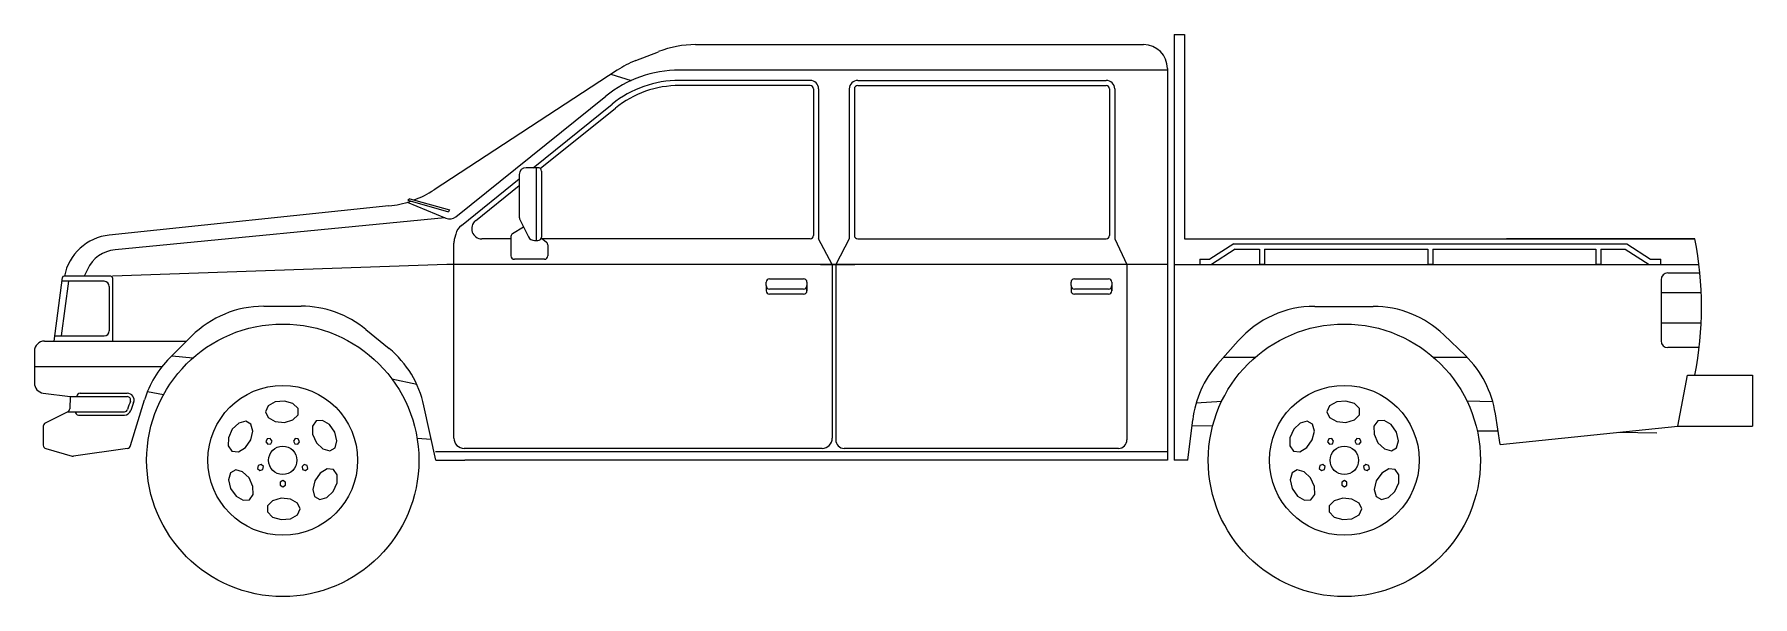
# Model space of a CAD drawing. Header units: centimetres. Extents: x 56177 to 99483, y 493 to 15482.
# Drawn here: x 58487 to 58992, y 1278 to 1443 of the extents above; entities that cross this region are included whole.
import ezdxf

# ---------------------------------------------------------------- set-up
doc = ezdxf.new("R2010")
doc.units = ezdxf.units.CM
doc.header["$MEASUREMENT"] = 0
doc.layers.add('010_BLOQUES', color=250, linetype='Continuous')

# ---------------------------------------------------------------- blocks, each defined once
blk = doc.blocks.new('A$C384A15FD')
at = {"layer": '010_BLOQUES'}
for p, q in [((6.3684, 2.5297), (6.3684, 1.2797)), ((6.3684, 2.5297), (6.3984, 2.5297)), ((6.3984, 2.5297), (6.3984, 1.9297)), ((4.7861, 2.4531), (4.8524, 2.479)), ((4.9617, 2.4997), (6.2784, 2.4997)), ((4.7314, 2.4249), (4.1933, 2.0736)), ((6.3484, 2.4247), (4.914, 2.4247)), ((6.3484, 2.4297), (6.3484, 1.2797)), ((4.7126, 2.4126), (4.7722, 2.3942)), ((5.2984, 2.3947), (4.914, 2.3947)), ((5.2984, 2.3797), (4.914, 2.3797)), ((5.4384, 2.3947), (6.1684, 2.3947)), ((5.4384, 2.3797), (6.1684, 2.3797)), ((4.2575, 1.9947), (4.6979, 2.3486)), ((4.4844, 2.1386), (4.7167, 2.3252)), ((5.3084, 2.3697), (5.3084, 1.9397)), ((5.3234, 2.3697), (5.3234, 1.9297)), ((5.4134, 2.3697), (5.4134, 1.9297)), ((5.4284, 2.3697), (5.4284, 1.9397)), ((6.1784, 2.3697), (6.1784, 1.9397)), ((6.1934, 2.3697), (6.1934, 1.9297)), ((4.5051, 2.136), (4.726, 2.3135)), ((4.4984, 2.1386), (4.4634, 2.1386)), ((4.4934, 2.1386), (4.4934, 1.9247)), ((4.5084, 2.1286), (4.5084, 1.9347)), ((4.2736, 1.9692), (4.4434, 2.1056)), ((4.3148, 1.983), (4.4434, 2.0864)), ((4.4434, 2.1186), (4.4434, 1.9952)), ((4.0604, 2.0264), (3.2383, 1.9406)), ((4.1137, 2.0369), (4.2274, 1.9904)), ((4.1222, 2.0471), (4.1157, 2.0428)), ((4.1157, 2.0428), (4.2352, 2.0086)), ((4.1222, 2.0471), (4.2387, 2.0146)), ((4.2245, 1.9916), (3.2556, 1.8978)), ((4.2387, 2.0146), (4.2352, 2.0086)), ((4.4455, 1.9863), (4.4706, 1.9358)), ((4.2568, 1.9437), (4.2532, 1.9307)), ((4.419, 1.9297), (4.3336, 1.9297)), ((4.419, 1.9368), (4.419, 1.8797)), ((4.4238, 1.9454), (4.4561, 1.9649)), ((4.4885, 1.9247), (4.4984, 1.9247)), ((4.5081, 1.9325), (4.5235, 1.9199)), ((5.2984, 1.9297), (4.5115, 1.9297)), ((5.3634, 1.8547), (5.3234, 1.9297)), ((5.4134, 1.9297), (5.3734, 1.8547)), ((5.4384, 1.9297), (6.1684, 1.9297)), ((6.1934, 1.9297), (6.2293, 1.8547)), ((6.3984, 1.9297), (7.8984, 1.9297)), ((7.8984, 1.9297), (7.3454, 1.9297)), ((4.2513, 1.3447), (4.2513, 1.9172)), ((4.5172, 1.8697), (4.429, 1.8697)), ((4.5272, 1.9122), (4.5272, 1.8797)), ((6.4434, 1.8697), (6.4434, 1.8547)), ((6.4434, 1.8697), (6.4734, 1.8697)), ((6.5434, 1.9147), (6.4734, 1.8697)), ((6.5478, 1.8997), (6.4778, 1.8547)), ((6.5434, 1.9147), (7.6984, 1.9147)), ((6.5478, 1.8997), (6.6191, 1.8997)), ((6.6191, 1.8997), (6.6191, 1.8547)), ((6.6341, 1.8997), (7.1134, 1.8997)), ((6.6341, 1.8997), (6.6341, 1.8547)), ((7.1134, 1.8997), (7.1134, 1.8547)), ((7.1284, 1.8997), (7.6076, 1.8997)), ((7.1284, 1.8997), (7.1284, 1.8547)), ((7.6076, 1.8997), (7.6076, 1.8547)), ((7.6226, 1.8997), (7.6226, 1.8547)), ((7.6226, 1.8997), (7.694, 1.8997)), ((7.694, 1.8997), (7.764, 1.8547)), ((7.6984, 1.9147), (7.7684, 1.8697)), ((7.7684, 1.8697), (7.7984, 1.8697)), ((7.7984, 1.8547), (7.7984, 1.8697)), ((3.2434, 1.8201), (3.1057, 1.8201)), ((3.1744, 1.84), (3.1652, 1.8201)), ((4.231, 1.8547), (3.2484, 1.8201)), ((6.3484, 1.8547), (4.231, 1.8547)), ((5.3286, 1.8547), (5.43, 1.8547)), ((5.3634, 1.8547), (5.3634, 1.3447)), ((5.3734, 1.8547), (5.3734, 1.3397)), ((6.2293, 1.8547), (6.2293, 1.3397)), ((6.3684, 1.8547), (7.9106, 1.8547)), ((6.4434, 1.8547), (6.4778, 1.8547)), ((6.6341, 1.8547), (6.6191, 1.8547)), ((7.1284, 1.8547), (7.1134, 1.8547)), ((7.6226, 1.8547), (7.6076, 1.8547)), ((7.764, 1.8547), (7.7984, 1.8547)), ((7.8191, 1.8297), (7.9134, 1.8297)), ((3.0763, 1.6297), (3.1008, 1.8158)), ((3.0763, 1.6297), (3.1008, 1.8158)), ((3.0985, 1.6447), (3.1195, 1.8051)), ((3.2234, 1.8051), (3.0994, 1.8051)), ((3.2384, 1.7901), (3.2384, 1.6597)), ((3.2484, 1.8151), (3.2484, 1.6297)), ((5.1691, 1.7924), (5.1691, 1.8024)), ((5.1691, 1.7924), (5.1691, 1.7824)), ((5.1691, 1.7824), (5.1691, 1.7774)), ((5.1791, 1.8124), (5.2791, 1.8124)), ((5.2791, 1.7824), (5.1791, 1.7824)), ((5.2891, 1.8024), (5.2891, 1.7924)), ((5.2891, 1.7924), (5.2891, 1.7774)), ((5.2891, 1.7774), (5.2891, 1.7824)), ((6.0652, 1.7924), (6.0652, 1.8024)), ((6.0652, 1.7924), (6.0652, 1.7824)), ((6.0652, 1.7824), (6.0652, 1.7774)), ((6.0752, 1.8124), (6.1752, 1.8124)), ((6.1752, 1.7824), (6.0752, 1.7824)), ((6.1852, 1.8024), (6.1852, 1.7924)), ((6.1852, 1.7924), (6.1852, 1.7774)), ((6.1852, 1.7774), (6.1852, 1.7824)), ((7.7991, 1.8097), (7.7991, 1.6303)), ((7.7991, 1.7718), (7.9175, 1.7718)), ((3.6924, 1.7319), (3.8024, 1.7319)), ((5.2791, 1.7674), (5.1791, 1.7674)), ((6.1752, 1.7674), (6.0752, 1.7674)), ((6.7813, 1.7316), (6.9529, 1.7316)), ((7.7991, 1.683), (7.9173, 1.683)), ((3.0484, 1.6297), (3.4655, 1.6297)), ((3.0783, 1.6447), (3.2234, 1.6447)), ((3.4164, 1.5803), (3.4804, 1.6442)), ((3.993, 1.6636), (4.0609, 1.6077)), ((6.4959, 1.5619), (6.5567, 1.6305)), ((7.1612, 1.6475), (7.224, 1.5869)), ((3.0184, 1.5997), (3.0184, 1.5066)), ((3.4229, 1.5868), (3.4843, 1.5802)), ((6.5144, 1.5827), (6.6073, 1.5827)), ((7.1294, 1.5827), (7.2282, 1.5827)), ((7.9113, 1.6103), (7.8191, 1.6103)), ((3.0184, 1.5547), (3.3922, 1.5547)), ((4.0688, 1.5191), (4.1421, 1.5031)), ((7.8484, 1.3797), (7.8766, 1.5297)), ((7.8766, 1.5297), (8.0684, 1.5297)), ((8.0684, 1.5297), (8.0684, 1.3797)), ((3.0445, 1.4769), (3.1233, 1.4666)), ((3.1233, 1.4666), (3.1224, 1.4311)), ((3.1233, 1.4666), (3.2914, 1.4666)), ((3.143, 1.4676), (3.1429, 1.4666)), ((3.153, 1.4766), (3.2914, 1.4766)), ((3.3508, 1.4818), (3.3978, 1.4724)), ((3.1169, 1.4224), (3.05, 1.389)), ((3.1169, 1.4224), (3.2828, 1.4224)), ((3.3005, 1.3234), (3.3418, 1.4568)), ((4.1984, 1.2797), (4.1634, 1.4399)), ((6.4328, 1.448), (6.508, 1.4532)), ((7.2283, 1.4541), (7.3046, 1.4519)), ((7.326, 1.3264), (7.3123, 1.4162)), ((3.0445, 1.38), (3.0445, 1.3238)), ((3.1485, 1.4124), (3.2828, 1.4124)), ((6.4084, 1.2797), (6.4227, 1.3987)), ((6.4205, 1.3808), (6.4816, 1.3816)), ((7.2588, 1.3664), (7.32, 1.3658)), ((7.326, 1.3264), (7.8484, 1.3797)), ((7.8484, 1.3797), (8.0684, 1.3797)), ((3.0517, 1.3142), (3.1296, 1.2919)), ((3.292, 1.3144), (3.1337, 1.2916)), ((3.7027, 1.3425), (3.6991, 1.3342)), ((3.6991, 1.3342), (3.7044, 1.327)), ((3.7117, 1.3434), (3.7027, 1.3425)), ((3.7044, 1.327), (3.7133, 1.3279)), ((3.717, 1.3361), (3.7117, 1.3434)), ((3.7133, 1.3279), (3.717, 1.3361)), ((3.785, 1.3434), (3.7797, 1.3361)), ((3.7797, 1.3361), (3.7834, 1.3279)), ((3.7834, 1.3279), (3.7924, 1.327)), ((3.794, 1.3425), (3.785, 1.3434)), ((3.7924, 1.327), (3.7977, 1.3342)), ((3.7977, 1.3342), (3.794, 1.3425)), ((4.143, 1.3451), (4.1848, 1.342)), ((5.3334, 1.3147), (4.2813, 1.3147)), ((6.2043, 1.3147), (5.3984, 1.3147)), ((6.8227, 1.3425), (6.8191, 1.3342)), ((6.8191, 1.3342), (6.8244, 1.327)), ((6.8317, 1.3434), (6.8227, 1.3425)), ((6.8244, 1.327), (6.8333, 1.3279)), ((6.837, 1.3361), (6.8317, 1.3434)), ((6.8333, 1.3279), (6.837, 1.3361)), ((6.905, 1.3434), (6.8997, 1.3361)), ((6.8997, 1.3361), (6.9034, 1.3279)), ((6.9034, 1.3279), (6.9124, 1.327)), ((6.914, 1.3425), (6.905, 1.3434)), ((6.9124, 1.327), (6.9177, 1.3342)), ((6.9177, 1.3342), (6.914, 1.3425)), ((7.6753, 1.362), (7.7867, 1.3608)), ((3.6764, 1.2645), (3.6745, 1.2557)), ((3.685, 1.2673), (3.6764, 1.2645)), ((3.6917, 1.2612), (3.685, 1.2673)), ((3.8118, 1.2673), (3.8051, 1.2612)), ((3.8203, 1.2645), (3.8118, 1.2673)), ((3.8222, 1.2557), (3.8203, 1.2645)), ((6.3484, 1.3047), (4.1977, 1.3047)), ((4.1984, 1.2797), (4.2834, 1.2797)), ((6.3484, 1.2797), (4.2834, 1.2797)), ((6.4084, 1.2797), (6.3684, 1.2797)), ((6.7964, 1.2645), (6.7945, 1.2557)), ((6.805, 1.2673), (6.7964, 1.2645)), ((6.8117, 1.2612), (6.805, 1.2673)), ((6.9318, 1.2673), (6.9251, 1.2612)), ((6.9403, 1.2645), (6.9318, 1.2673)), ((6.9422, 1.2557), (6.9403, 1.2645)), ((3.6745, 1.2557), (3.6812, 1.2496)), ((3.6812, 1.2496), (3.6898, 1.2524)), ((3.6898, 1.2524), (3.6917, 1.2612)), ((3.7484, 1.22), (3.7406, 1.2155)), ((3.7406, 1.2155), (3.7406, 1.2065)), ((3.7562, 1.2155), (3.7484, 1.22)), ((3.7562, 1.2065), (3.7562, 1.2155)), ((3.8051, 1.2612), (3.8069, 1.2524)), ((3.8069, 1.2524), (3.8155, 1.2496)), ((3.8155, 1.2496), (3.8222, 1.2557)), ((6.7945, 1.2557), (6.8012, 1.2496)), ((6.8012, 1.2496), (6.8098, 1.2524)), ((6.8098, 1.2524), (6.8117, 1.2612)), ((6.8684, 1.22), (6.8606, 1.2155)), ((6.8606, 1.2155), (6.8606, 1.2065)), ((6.8762, 1.2155), (6.8684, 1.22)), ((6.8762, 1.2065), (6.8762, 1.2155)), ((6.9251, 1.2612), (6.9269, 1.2524)), ((6.9269, 1.2524), (6.9355, 1.2496)), ((6.9355, 1.2496), (6.9422, 1.2557)), ((3.7406, 1.2065), (3.7484, 1.202)), ((3.7484, 1.202), (3.7562, 1.2065)), ((6.8606, 1.2065), (6.8684, 1.202)), ((6.8684, 1.202), (6.8762, 1.2065))]:
    blk.add_line(p, q, dxfattribs=at)
at = {"layer": '010_BLOQUES', "linetype": 'Continuous'}
for p, q in [((3.7051, 1.4395), (3.6973, 1.4224)), ((3.6973, 1.4224), (3.7051, 1.4053)), ((3.7259, 1.4512), (3.7051, 1.4395)), ((3.7532, 1.4537), (3.7259, 1.4512)), ((3.7783, 1.4463), (3.7532, 1.4537)), ((3.7932, 1.4313), (3.7783, 1.4463)), ((3.7932, 1.4135), (3.7932, 1.4313)), ((6.8251, 1.4395), (6.8173, 1.4224)), ((6.8173, 1.4224), (6.8251, 1.4053)), ((6.8459, 1.4512), (6.8251, 1.4395)), ((6.8732, 1.4537), (6.8459, 1.4512)), ((6.8983, 1.4463), (6.8732, 1.4537)), ((6.9132, 1.4313), (6.8983, 1.4463)), ((6.9132, 1.4135), (6.9132, 1.4313)), ((3.6001, 1.3709), (3.5886, 1.346)), ((3.619, 1.3889), (3.6001, 1.3709)), ((3.6395, 1.3943), (3.619, 1.3889)), ((3.6549, 1.3854), (3.6395, 1.3943)), ((3.6543, 1.3396), (3.6604, 1.365)), ((3.6604, 1.365), (3.6549, 1.3854)), ((3.7051, 1.4053), (3.7259, 1.3936)), ((3.7259, 1.3936), (3.7532, 1.3911)), ((3.7532, 1.3911), (3.7783, 1.3985)), ((3.7783, 1.3985), (3.7932, 1.4135)), ((3.8465, 1.3952), (3.8355, 1.3799)), ((3.8355, 1.3799), (3.8358, 1.3561)), ((3.8652, 1.397), (3.8465, 1.3952)), ((3.8857, 1.3848), (3.8652, 1.397)), ((3.9015, 1.3625), (3.8857, 1.3848)), ((6.7201, 1.3709), (6.7086, 1.346)), ((6.739, 1.3889), (6.7201, 1.3709)), ((6.7595, 1.3943), (6.739, 1.3889)), ((6.7749, 1.3854), (6.7595, 1.3943)), ((6.7743, 1.3396), (6.7804, 1.365)), ((6.7804, 1.365), (6.7749, 1.3854)), ((6.8251, 1.4053), (6.8459, 1.3936)), ((6.8459, 1.3936), (6.8732, 1.3911)), ((6.8732, 1.3911), (6.8983, 1.3985)), ((6.8983, 1.3985), (6.9132, 1.4135)), ((6.9665, 1.3952), (6.9555, 1.3799)), ((6.9555, 1.3799), (6.9558, 1.3561)), ((6.9852, 1.397), (6.9665, 1.3952)), ((7.0057, 1.3848), (6.9852, 1.397)), ((7.0215, 1.3625), (7.0057, 1.3848)), ((3.5886, 1.346), (3.5883, 1.3221)), ((3.5883, 1.3221), (3.5992, 1.3068)), ((3.6179, 1.305), (3.6385, 1.3172)), ((3.6385, 1.3172), (3.6543, 1.3396)), ((3.8358, 1.3561), (3.8473, 1.3312)), ((3.8473, 1.3312), (3.8662, 1.3131)), ((3.8662, 1.3131), (3.8867, 1.3077)), ((3.8867, 1.3077), (3.9021, 1.3166)), ((3.9077, 1.3371), (3.9015, 1.3625)), ((3.9021, 1.3166), (3.9077, 1.3371)), ((6.7086, 1.346), (6.7083, 1.3221)), ((6.7083, 1.3221), (6.7192, 1.3068)), ((6.7379, 1.305), (6.7585, 1.3172)), ((6.7585, 1.3172), (6.7743, 1.3396)), ((6.9558, 1.3561), (6.9673, 1.3312)), ((6.9673, 1.3312), (6.9862, 1.3131)), ((6.9862, 1.3131), (7.0067, 1.3077)), ((7.0067, 1.3077), (7.0221, 1.3166)), ((7.0277, 1.3371), (7.0215, 1.3625)), ((7.0221, 1.3166), (7.0277, 1.3371)), ((3.5992, 1.3068), (3.6179, 1.305)), ((6.7192, 1.3068), (6.7379, 1.305)), ((3.5946, 1.2427), (3.5891, 1.2223)), ((3.5891, 1.2223), (3.5952, 1.1968)), ((3.6101, 1.2516), (3.5946, 1.2427)), ((3.6305, 1.2462), (3.6101, 1.2516)), ((3.6494, 1.2282), (3.6305, 1.2462)), ((3.6609, 1.2033), (3.6494, 1.2282)), ((3.8424, 1.2197), (3.8363, 1.1943)), ((3.8583, 1.2421), (3.8424, 1.2197)), ((3.8788, 1.2543), (3.8583, 1.2421)), ((3.8975, 1.2525), (3.8788, 1.2543)), ((3.8967, 1.1884), (3.9081, 1.2133)), ((3.9084, 1.2372), (3.8975, 1.2525)), ((3.9081, 1.2133), (3.9084, 1.2372)), ((6.7146, 1.2427), (6.7091, 1.2223)), ((6.7091, 1.2223), (6.7152, 1.1968)), ((6.7301, 1.2516), (6.7146, 1.2427)), ((6.7505, 1.2462), (6.7301, 1.2516)), ((6.7694, 1.2282), (6.7505, 1.2462)), ((6.7809, 1.2033), (6.7694, 1.2282)), ((6.9624, 1.2197), (6.9563, 1.1943)), ((6.9783, 1.2421), (6.9624, 1.2197)), ((6.9988, 1.2543), (6.9783, 1.2421)), ((7.0175, 1.2525), (6.9988, 1.2543)), ((7.0167, 1.1884), (7.0281, 1.2133)), ((7.0284, 1.2372), (7.0175, 1.2525)), ((7.0281, 1.2133), (7.0284, 1.2372)), ((3.5952, 1.1968), (3.611, 1.1745)), ((3.611, 1.1745), (3.6316, 1.1623)), ((3.6316, 1.1623), (3.6503, 1.1641)), ((3.6503, 1.1641), (3.6612, 1.1794)), ((3.6612, 1.1794), (3.6609, 1.2033)), ((3.7435, 1.1682), (3.7184, 1.1608)), ((3.7708, 1.1657), (3.7435, 1.1682)), ((3.7916, 1.154), (3.7708, 1.1657)), ((3.8363, 1.1943), (3.8418, 1.1739)), ((3.8418, 1.1739), (3.8573, 1.165)), ((3.8573, 1.165), (3.8777, 1.1704)), ((3.8777, 1.1704), (3.8967, 1.1884)), ((6.7152, 1.1968), (6.731, 1.1745)), ((6.731, 1.1745), (6.7516, 1.1623)), ((6.7516, 1.1623), (6.7703, 1.1641)), ((6.7703, 1.1641), (6.7812, 1.1794)), ((6.7812, 1.1794), (6.7809, 1.2033)), ((6.8635, 1.1682), (6.8384, 1.1608)), ((6.8908, 1.1657), (6.8635, 1.1682)), ((6.9116, 1.154), (6.8908, 1.1657)), ((6.9563, 1.1943), (6.9618, 1.1739)), ((6.9618, 1.1739), (6.9773, 1.165)), ((6.9773, 1.165), (6.9977, 1.1704)), ((6.9977, 1.1704), (7.0167, 1.1884)), ((3.7184, 1.1608), (3.7035, 1.1458)), ((3.7035, 1.1458), (3.7035, 1.128)), ((3.7035, 1.128), (3.7184, 1.113)), ((3.7184, 1.113), (3.7435, 1.1056)), ((3.7708, 1.1081), (3.7916, 1.1198)), ((3.7994, 1.1369), (3.7916, 1.154)), ((3.7916, 1.1198), (3.7994, 1.1369)), ((6.8384, 1.1608), (6.8235, 1.1458)), ((6.8235, 1.1458), (6.8235, 1.128)), ((6.8235, 1.128), (6.8384, 1.113)), ((6.8384, 1.113), (6.8635, 1.1056)), ((6.8908, 1.1081), (6.9116, 1.1198)), ((6.9194, 1.1369), (6.9116, 1.154)), ((6.9116, 1.1198), (6.9194, 1.1369)), ((3.7435, 1.1056), (3.7708, 1.1081)), ((6.8635, 1.1056), (6.8908, 1.1081))]:
    blk.add_line(p, q, dxfattribs=at)
at = {"layer": '010_BLOQUES'}
for centre, radius in [((3.7484, 1.2797), 0.4), ((6.8684, 1.2797), 0.4), ((3.7484, 1.2797), 0.22), ((6.8684, 1.2797), 0.22), ((6.8684, 1.2797), 0.22), ((6.8684, 1.2797), 0.22), ((3.7484, 1.2797), 0.0417), ((6.8684, 1.2797), 0.0417)]:
    blk.add_circle(centre, radius, dxfattribs=at)
for centre, radius, start, end in [((4.9617, 2.1997), 0.3, 90, 111.3712), ((6.2784, 2.4297), 0.07, 0, 90), ((4.914, 2.0797), 0.345, 90, 128.7844), ((4.8954, 2.1737), 0.3, 111.3712, 123.1404), ((4.914, 2.0797), 0.315, 90, 128.7844), ((4.914, 2.0797), 0.3, 90, 128.7844), ((5.2984, 2.3697), 0.025, 0, 90), ((5.2984, 2.3697), 0.01, 0, 90), ((5.4384, 2.3697), 0.025, 90, 180), ((5.4384, 2.3697), 0.01, 90, 180), ((6.1684, 2.3697), 0.025, 0, 90), ((6.1684, 2.3697), 0.01, 0, 90), ((4.4634, 2.1186), 0.02, 90, 180), ((4.4984, 2.1286), 0.01, 0, 90), ((4.0292, 2.3248), 0.3, 290.4855, 303.1404), ((4.0292, 2.3248), 0.3, 275.9571, 288.4944), ((4.2387, 2.0181), 0.03, 247.7388, 308.7844), ((4.3336, 1.9597), 0.03, 128.7844, 270), ((4.4634, 1.9952), 0.02, 180, 206.4586), ((3.2539, 1.7914), 0.15, 95.9571, 168.9756), ((4.3013, 1.9172), 0.05, 164.4046, 180), ((4.305, 1.9302), 0.05, 128.7844, 164.4046), ((4.429, 1.9368), 0.01, 121.1472, 180), ((4.4885, 1.9447), 0.02, 206.4586, 270), ((4.4984, 1.9347), 0.01, 270, 0), ((4.5172, 1.9122), 0.01, 0, 50.8333), ((5.2984, 1.9397), 0.01, 270, 0), ((5.2984, 1.9397), 0.01, 270, 0), ((5.4384, 1.9397), 0.01, 180, 270), ((6.1684, 1.9397), 0.01, 270, 0), ((6.9084, 1.7297), 1.01, 348.5788, 11.4212), ((3.2652, 1.7983), 0.1, 95.5276, 155.3177), ((4.429, 1.8797), 0.01, 180, 270), ((4.5172, 1.8797), 0.01, 270, 0), ((3.1057, 1.8151), 0.005, 90, 172.5195), ((3.2434, 1.8151), 0.005, 0, 90), ((7.8191, 1.8097), 0.02, 90, 180), ((3.2234, 1.7901), 0.015, 0, 90), ((5.1791, 1.8024), 0.01, 90, 180), ((5.1791, 1.7924), 0.01, 180, 270), ((5.1791, 1.7774), 0.01, 180, 270), ((5.2791, 1.8024), 0.01, 0, 90), ((5.2791, 1.7924), 0.01, 270, 0), ((5.2791, 1.7774), 0.01, 270, 0), ((6.0752, 1.8024), 0.01, 90, 180), ((6.0752, 1.7924), 0.01, 180, 270), ((6.0752, 1.7774), 0.01, 180, 270), ((6.1752, 1.8024), 0.01, 0, 90), ((6.1752, 1.7924), 0.01, 270, 0), ((6.1752, 1.7774), 0.01, 270, 0), ((3.6924, 1.4319), 0.3, 90, 134.9652), ((3.8024, 1.4319), 0.3, 50.5617, 90), ((6.7813, 1.4316), 0.3, 90, 138.469), ((6.9529, 1.4316), 0.3, 46.0282, 90), ((3.0484, 1.5997), 0.03, 90, 180), ((3.2234, 1.6597), 0.015, 270, 0), ((7.8191, 1.6303), 0.02, 180, 270), ((3.6284, 1.368), 0.3, 134.9652, 162.7837), ((3.8703, 1.3761), 0.3, 12.2919, 50.5617), ((7.0157, 1.371), 0.3, 8.6684, 46.0282), ((6.7205, 1.363), 0.3, 138.469, 173.1541), ((3.0484, 1.5066), 0.03, 180, 262.5523), ((3.153, 1.4666), 0.01, 90, 174.2385), ((3.2914, 1.4566), 0.02, 338.8332, 90), ((3.2914, 1.4566), 0.01, 338.8332, 90), ((3.1124, 1.4313), 0.01, 296.5372, 358.5103), ((3.1485, 1.4224), 0.01, 174.2385, 270), ((3.2828, 1.4324), 0.01, 270, 341.8406), ((3.2828, 1.4324), 0.02, 270, 341.8406), ((3.7484, 1.2797), 0.48, 158.8332, 161.8406), ((3.7484, 1.2797), 0.47, 158.8332, 161.8406), ((3.0545, 1.38), 0.01, 116.5372, 180), ((3.0545, 1.3238), 0.01, 180, 253.9861), ((3.2905, 1.3243), 0.01, 278.2117, 354.4275), ((4.2813, 1.3447), 0.03, 180, 270), ((5.3334, 1.3447), 0.03, 270, 0), ((5.3984, 1.3397), 0.025, 180, 270), ((6.2043, 1.3397), 0.025, 270, 0), ((3.1323, 1.3015), 0.01, 253.9861, 278.2117)]:
    blk.add_arc(centre, radius, start, end, dxfattribs=at)

msp = doc.modelspace()

# ---------------------------------------------------------------- block references
at = {"xscale": 100, "yscale": 100, "zscale": 100}
msp.add_blockref('A$C384A15FD', (58185.06, 1189.54), dxfattribs=at)

doc.saveas('drawing.dxf')
